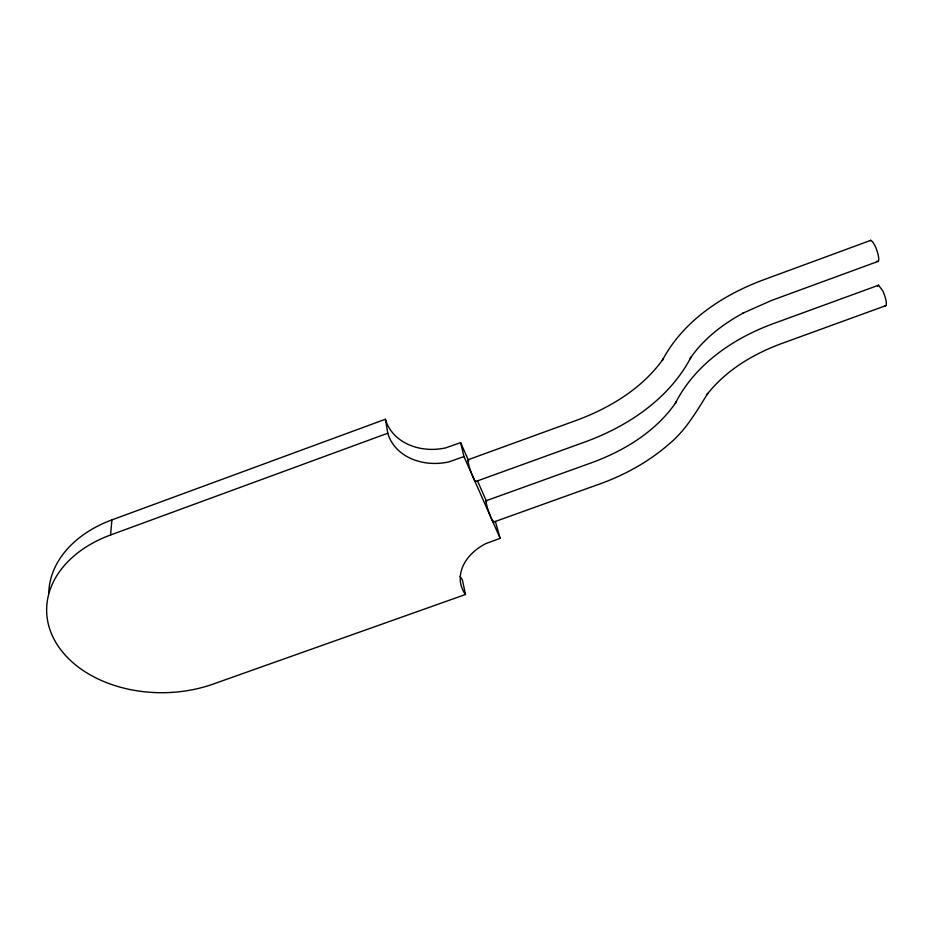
<?xml version="1.0" encoding="UTF-8"?>
<svg xmlns="http://www.w3.org/2000/svg" width="933" height="933" viewBox="0 0 933 933"><rect width="100%" height="100%" fill="white"/><g stroke="black" fill="none" stroke-linecap="round" stroke-linejoin="round"><path stroke-width="1.4" d="M495.353 521.395L500.146 538.318L485.848 543.589A48.691 35.746 -14.2 0 0 465.497 594.496L213.272 684.041A115.995 83.445 -0.7 0 1 58.627 646.802A115.995 83.445 -0.7 0 1 110.56 534.982L111.902 519.903L385.399 419.244A52.843 42.976 -12.5 0 0 445.694 447.887L460.622 442.604L468.774 461.089M460.622 442.604L463.969 456.564L448.831 461.905A53.566 43.233 -12.6 0 1 387.79 433.215L110.56 534.982M475.468 481.615L585.306 441.845C628.294 426.089 669.439 398.589 691.061 357.082L689.977 358.727C703.4 338.901 722.923 324.031 743.799 312.742L742.96 313.173L771.148 300.601L877.696 261.543A11.196 2.671 70.6 0 0 878.454 256.353A11.196 2.671 70.6 0 0 874.967 245.706L872.647 241.787L870.757 240.352L763.824 279.713C722.748 294.933 683.213 320.812 662.29 360.465L663.34 358.82C642.51 388.256 610.357 407.686 577.072 420.118L467.818 459.841M884.834 305.558L885.3 305.814A10.916 2.554 70.1 0 0 886.105 301.067A10.916 2.554 70.1 0 0 882.711 290.723L878.548 285.23L774.11 323.354C733.653 338.038 695.237 364.08 675.34 403.301L676.39 401.773C656.54 430.953 625.157 450.324 592.537 462.395L485.895 500.834M885.93 305.604L781.702 343.507C753.106 354.062 725.687 370.401 706.806 394.787L707.832 393.353C696.415 411.605 685.545 430.719 668.495 444.516C648.633 461.765 625.262 474.687 600.595 483.667L493.394 522.153M876.833 261.147L877.696 261.543M477.451 480.787L486.711 501.779M463.969 456.564L500.146 538.318M465.497 594.496L462.371 579.871A48.096 35.617 -14.2 0 1 460.156 576.314M385.399 419.244L387.79 433.215M493.487 520.976L493.569 521.92A11.336 0.956 70.2 0 1 491.434 518.631A11.336 0.956 70.2 0 1 487.481 508.135L485.708 501.021A11.336 0.956 70.2 0 1 486.35 501.371M475.655 480.973L475.69 481.463A11.616 1.003 70.1 0 1 473.358 477.766A11.616 1.003 70.1 0 1 469.276 466.955L467.573 459.946A11.616 1.003 70.1 0 1 468.319 460.47M48.784 592.84A114.502 83.107 -0.5 0 1 111.902 519.903M870.139 240.714A11.196 2.671 70.6 0 1 870.757 240.352M877.591 286.431A10.916 2.554 70.1 0 1 878.548 285.23"/></g></svg>
